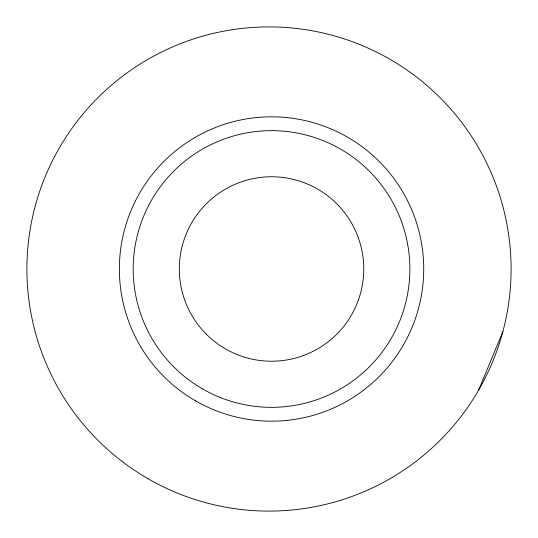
<?xml version="1.0" encoding="UTF-8"?>
<svg xmlns="http://www.w3.org/2000/svg" width="538" height="538" viewBox="0 0 538 538"><rect width="100%" height="100%" fill="white"/><g stroke="black" fill="none" stroke-linecap="round" stroke-linejoin="round"><path stroke-width="0.81" d="M478.665 390.05L502.848 331.657M202.362 388.806A138.34 138.34 0 0 0 409.875 269A138.34 138.34 0 0 0 202.362 149.194A138.34 138.34 0 0 0 202.362 388.806M195.449 400.79A152.18 152.18 0 0 0 423.715 269A152.18 152.18 0 0 0 195.449 137.21A152.18 152.18 0 0 0 195.449 400.79M147.95 478.665A242.1 242.1 0 0 0 511.1 269A242.1 242.1 0 0 0 147.95 59.335A242.1 242.1 0 0 0 147.95 478.665M206.323 334.212A92.227 92.227 0 0 0 360.621 292.874A92.227 92.227 0 0 0 247.662 179.914A92.227 92.227 0 0 0 206.323 334.212"/></g></svg>
